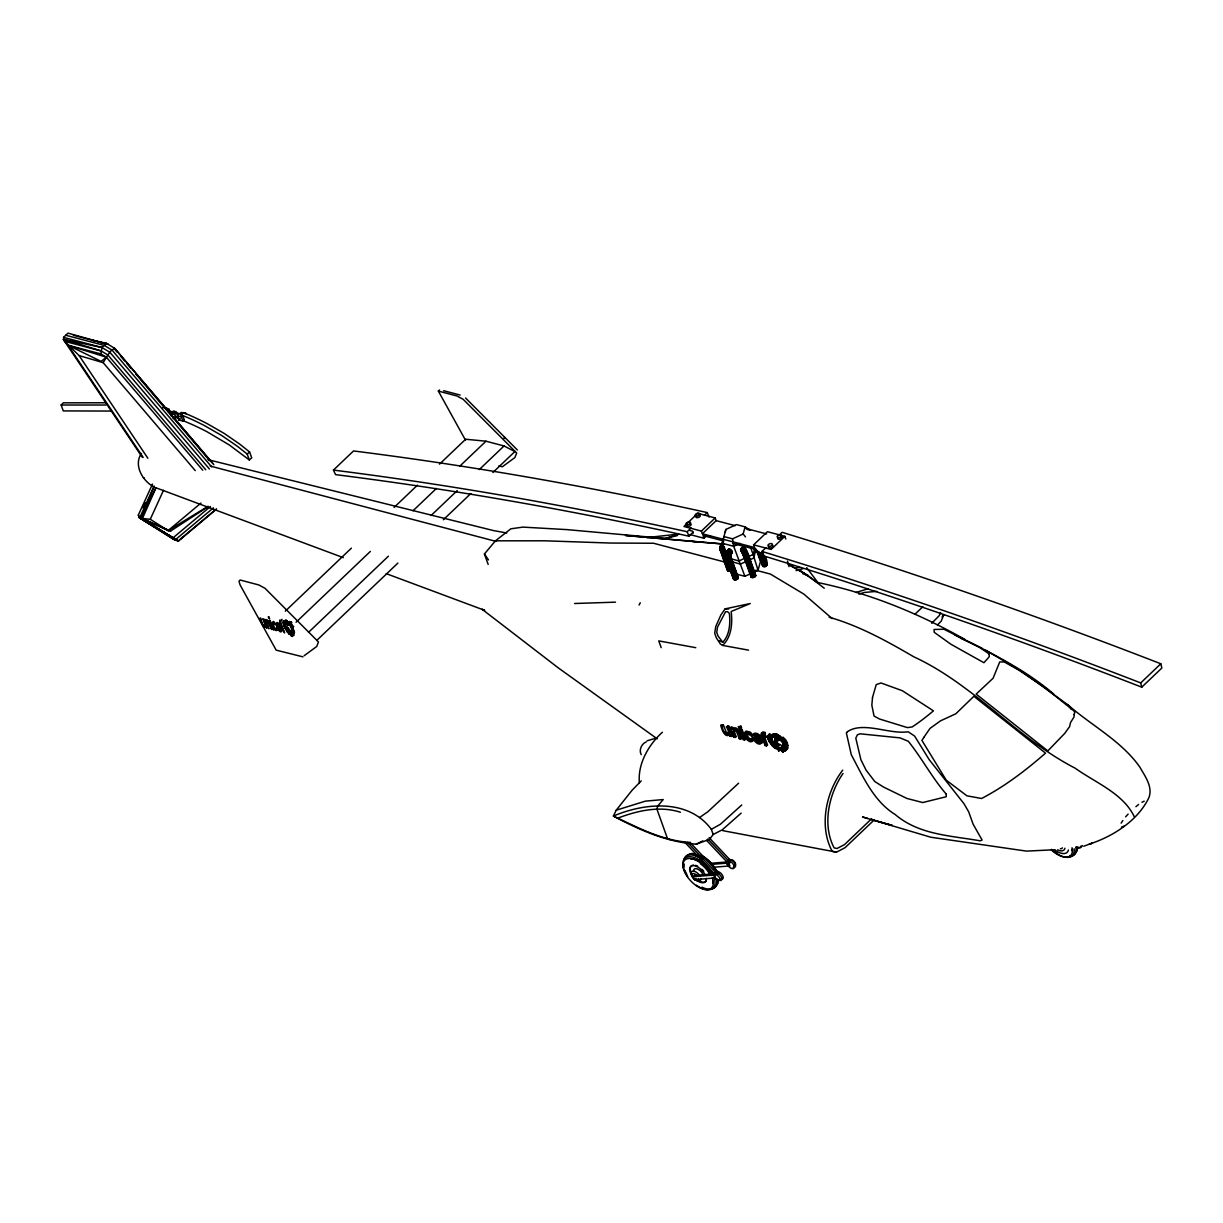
<?xml version="1.0" encoding="UTF-8"?>
<svg xmlns="http://www.w3.org/2000/svg" width="1223" height="1223" viewBox="0 0 1223 1223"><rect width="100%" height="100%" fill="white"/><g stroke="black" fill="none" stroke-linecap="round" stroke-linejoin="round"><path stroke-width="1.5" d="M284.638 621.498L286.121 627.644L290.845 633.315L292.068 632.841L291.961 629.142M292.328 631.955L291.471 627.521M286.885 626.451L286.931 626.604A2.721 1.422 46.4 0 0 287.145 627.093M776.636 740.557L780.289 736.643L781.665 738.035L779.265 739.518L781.665 738.035M777.629 739.609L777.736 739.563A11.16 5.825 46.4 0 1 776.529 739.334L777.094 737.148M753.643 735.176L753.934 733.831A5.075 2.645 46.4 0 1 755.585 733.158L757.297 733.601A4.953 2.584 46.4 0 1 759.758 735.344L762.311 739.655L761.317 740.618L754.774 738.891L755.768 737.928C756.135 739.961 760.4 743.874 761.18 740.511L762.8 741.107C762.862 745.357 756.93 742.361 755.768 740.221M287.497 621.467L288.292 622.538L287.283 621.911M202.773 470.244L106.386 357.238L100.867 353.906L101.968 347.5L106.416 343.266L114.763 348.417L212.649 463.181M147.876 458.273L79.128 355.603L64.605 341.309L63.535 337.38L67.984 333.13L108.067 344.366L100.745 342.685M287.313 621.269L286.564 620.52A5.259 2.752 46.4 0 1 287.313 621.299M761.18 740.511L760.186 741.459C759.407 744.822 755.141 740.909 754.774 738.891M293.275 634.645L294.269 633.697M639.063 605.064L640.271 602.801M730.743 556.587L738.34 577.638C738.493 580.268 731.904 580.879 734.029 577.852M175.241 418.327L175.699 416.217L173.483 413.405L170.823 412.701L173.987 410.928L177.625 413.557M283.369 620.963L283.293 621.957A6.314 3.302 46.4 0 0 283.736 623.424L283.751 623.271A8.209 4.296 46.4 0 0 283.354 620.963M725.163 532.311L725.881 529.437L736.475 524.591L745.097 526.868L750.479 530.308L747.192 529.437M725.881 529.437L722.166 543.257L726.829 556.282M723.053 540.077L722.166 543.257L733.708 546.299L739.991 543.409M723.924 536.561L732.546 538.839L743.141 533.992L745.097 526.868M754.851 548.133L753.108 554.478L758.046 570.3L754.744 571.798M758.046 570.3L760.477 561.449L756.089 549.188L753.658 558.04L740.496 564.063L731.553 561.709M289.668 621.437L288.521 622.813L289.561 623.654M752.176 739.349L752.298 737.79L753.827 738.371L753.506 740.572L751.411 740.848M743.508 555.823L751.075 577.073C752.497 578.647 757.22 576.43 755.187 574.596L746.672 551.39M288.597 625.075L290.065 625.595A5.763 3.012 46.4 0 1 291.12 627.231A4.219 2.201 46.4 0 1 291.487 628.133L291.808 629.31A3.256 1.697 46.4 0 1 291.884 629.723L291.319 630.64M154.236 486.234L141.394 516.886L142.174 519.041L178.451 540.994L215.783 509.701M289.729 623.898C289.285 626.375 289.163 622.003 287.344 623.394M940.64 612.524L939.279 615.597L931.712 623.287M182.9 536.759L178.451 540.994L174.767 540.016L139.269 517.635L138.337 515.066L152.478 484.079M142.923 507.774L145.277 502.622M213.444 507.835L175.592 539.572L139.712 517.849L153.915 486.372M139.269 517.635L178.451 540.994L173.162 538.93L139.269 517.635L142.174 519.041L155.963 487.931M155.688 487.962L141.394 516.886L142.051 518.43L150.261 519.301L163.515 490.255M641.219 780.886L632.153 790.18L616.209 810.207L613.396 816.077C639.247 829.821 666.703 842.219 696.33 844.145L709.615 839.299L713.192 834.483L722.35 829.775L741.138 813.142M732.088 729.504C736.903 725.988 740.267 735.925 740.756 739.074L741.75 738.111C741.841 734.457 736.536 723.588 732.088 729.504L730.269 727.807L731.262 726.859L733.081 728.541M727.777 569.521L727.838 571.126L731.247 570.682M762.372 565.454C768.35 570.652 768.12 558.483 764.146 555.777M195.237 470.595L103.175 362.65C105.453 359.088 111.507 347.301 114.717 349.289L117.194 352.178M1121.124 823.155L1122.821 820.526M776.299 735.696L778.913 737.286L779.907 736.322L778.348 735.206L775.336 738.432A8.118 4.235 46.4 0 1 775.535 739.181M778.348 735.206L776.972 736.582L778.913 737.286M722.594 645.408C731.66 637 732.592 623.073 731.155 611.515L750.265 603.52L725.117 608.871L720.943 614.848L715.745 626.512L714.706 633.254L716.403 637.963L720.378 644.017L722.594 645.408L748.522 650.132M776.605 734.35C780.931 734.213 769.97 738.402 776.208 735.436L775.841 734.427L773.41 736.552A2.507 1.315 46.4 0 0 771.774 736.108A2.247 1.177 46.4 0 0 771.361 737.301A3.99 2.094 46.4 0 0 771.881 738.493L772.065 739.013M942.046 617.019L943.835 614.603L941.251 621.101L937.491 624.999M141.471 453.412C133.2 465.183 142.724 481.22 154.083 487.014M293.719 633.04L293.734 630.304A11.649 6.084 46.4 0 0 293.642 633.132L294.605 632.169M488.176 564.445L484.43 553.973L495.453 540.826L510.832 528.81L522.894 527.113L566.983 529.62L665.083 538.472L677.42 535.552M208.246 506.567L170.96 530.813L168.162 530.583L142.051 518.43L175.592 539.572L173.162 538.93M1125.619 816.811L1128.141 814.105M728.572 549.142L728.052 549.693A7.078 4.602 -75.2 0 0 725.988 558.04L733.739 579.549M729.015 548.882L727.945 550.182A6.253 4.066 -75.2 0 0 725.942 556.052M729.672 548.928L729.107 549.524A7.827 5.091 -75.2 0 0 726.829 558.743L727.058 559.523M730.437 549.265L729.902 549.846A7.644 4.968 -75.2 0 0 727.67 558.835L735.176 579.931M731.216 549.846L730.697 550.396A7.078 4.602 -75.2 0 0 728.648 558.743L736.124 579.763M731.874 550.595L731.415 551.084A6.253 4.066 -75.2 0 0 729.596 558.452L737.041 579.381M732.47 552.077L732.103 552.46A4.296 2.798 -75.2 0 0 730.865 557.52L738.249 578.234M732.302 552.613L731.599 553.163A2.905 1.896 -75.2 0 0 730.712 555.166M111.492 411.066L63.26 410.913L61.15 405.012L63.29 402.826L106.386 402.78M64.605 341.309L65.797 340.086L64.605 341.309L101.173 350.94L107.869 354.991L205.754 469.77M842.723 770.138C825.999 791.877 818.707 826.213 832.206 851.33L836.501 852.141L845.078 847.677L873.788 820.312M843.014 773.502C828.812 794.048 821.978 824.837 834.147 847.906L837.067 848.472L844.512 844.604L871.709 818.661M288.918 630.441L287.94 630.12A1.697 0.887 46.4 0 0 288.139 630.839L288.154 630.885M662.407 732.241C648.557 744.776 637.55 763.84 639.384 782.949M170.028 411.968L169.049 409.262L167.673 410.592L179.72 413.771L181.096 412.441L185.132 413.512M172.779 413.053L173.697 412.182M170.96 415.805L175.974 411.448M173.177 418.618L175.699 416.217M183.312 417.043L184.276 419.749L182.9 421.064L178.864 420.009L177.411 415.958L178.803 414.643L174.278 413.45M181.937 414.352L181.019 415.224L182.839 415.698L181.447 417.028L177.411 415.958M178.864 420.009L180.255 418.679M692.967 532.387L688.946 536.209A5530.712 2889.888 46.4 0 0 335.545 474.631L333.436 470.091L353.523 450.951A5536.108 2892.701 46.4 0 1 707.246 512.575L709.034 517.069M465.566 440.28L438.354 391.085L439.531 389.969M285.341 611.118L351.398 548.133M394.066 507.453L417.471 485.149M439.5 464.159L465.642 439.225L485.974 441.213L504.029 445.967L514.898 451.547L492.869 472.537M281.091 620.244L279.715 620.092L279.822 623.195L284.577 632.948L280.694 622.003L282.085 619.297M290.034 622.721L290.921 623.959A6.314 3.302 46.4 0 1 291.548 625.488L291.41 625.289A8.209 4.296 46.4 0 1 290.065 622.721L291.028 621.773M285.647 628.637A14.829 7.751 46.4 0 0 283.751 624.984A8.53 4.464 46.4 0 0 284.531 626.971L285.662 628.637L286.671 627.689M292.985 625.947L291.976 626.895A10.64 5.549 46.4 0 1 290.279 624.066L291.257 623.103M291.303 626.222L292.297 627.72A6.298 3.287 46.4 0 1 292.817 629.172L292.878 629.432A14.905 7.797 46.4 0 1 291.319 626.222L292.312 625.259M296.027 622.278L370.355 551.42M413.022 510.755L436.428 488.436M459.817 466.131L485.974 441.213M292.786 627.368A8.53 4.464 46.4 0 1 293.382 629.295L293.337 630.671A14.829 7.751 46.4 0 1 292.771 627.353L293.78 626.421M289.652 630.533L288.643 631.496A2.446 1.284 46.4 0 0 289.087 631.603M292.74 632.184L292.419 634.263A9.876 5.167 46.4 0 1 292.71 632.169L293.749 631.236M504.014 438.614L505.023 437.666L504.273 437.467M308.578 632.291L388.41 556.19M431.077 515.51L457.234 490.576M479.263 469.586L504.029 445.967M316.681 640.485L397.903 563.069M443.322 519.775L470.855 493.526M333.436 470.091A5536.108 2892.701 46.4 0 1 687.173 531.73L691.178 527.893M704.57 515.128L707.246 512.575M715.195 517.956L697.721 513.339L683.947 526.486L701.406 531.088L715.195 517.956L716.158 520.646L735.298 525.691M701.406 531.088L702.369 533.778L716.158 520.646M690.001 534.573L703.974 538.258L706.726 535.628M702.369 533.778L754.576 547.552L753.613 544.846L767.402 531.715L784.86 536.316L785.823 539.007M779.403 534.864L782.078 532.311A5536.108 2892.701 46.4 0 1 1160.81 663.768L1161.85 668.033L1141.762 687.173A5530.712 2889.888 46.4 0 0 763.381 555.838L761.99 551.451L766.011 547.629M784.86 536.316L771.086 549.463L753.613 544.846M722.778 642.274C729.81 634.722 730.421 623.195 729.367 613.426L727.716 611.76L725.575 611.683L717.534 627.109L716.724 632.352L718.054 636.052L722.778 642.274L719.307 640.76M720.821 725.331L722.319 725.713C721.998 734.35 733.28 738.921 726.447 726.814L728.939 726.248L732.302 735.619L729.963 736.231L729.474 734.84C724.704 738.463 721.295 728.404 720.821 725.331L723.313 724.765L726.279 732.287L729.535 733.127M722.319 725.713L723.313 724.765M728.939 726.248L726.447 726.814M731.614 728.174L732.608 727.211M738.417 726.737L740.893 726.172L741.551 728.006L740.557 728.954L739.074 728.556L738.417 726.737L739.9 727.119L740.557 728.954M729.963 736.231L732.302 735.619M739.9 727.119L740.893 726.172M739.686 730.299L742.178 729.734L745.526 739.12L744.532 740.068L743.049 739.67L739.686 730.299L741.184 730.697L744.532 740.068M733.632 737.194L736.108 736.628L733.632 737.194L730.269 727.807M741.184 730.697L742.178 729.734M735.115 737.576L733.02 731.644L733.678 729.917L736.536 731.476L739.273 738.677L741.75 738.111M752.298 737.79L751.396 739.701C748.889 742.285 745.571 736.735 745.785 734.121A3.134 1.636 46.4 0 1 746.489 733.28L751.472 735.894L752.481 734.947L751.61 733.571A4.097 2.14 46.4 0 0 749.913 731.981L746.015 731.079L745.281 733.54M754.377 737.607L754.453 735.849A3.21 1.682 46.4 0 1 755.921 735.573L759.284 738.891L754.377 737.607L756.028 734.549M751.472 735.894L750.601 734.534A4.097 2.14 46.4 0 0 748.919 732.929L745.877 731.858L744.44 732.516C741.994 736.781 752.176 746.275 752.833 739.319L753.827 738.371M760.354 735.742L762.663 735.145L760.798 736.98L761.363 732.929L764.192 733.464L764.467 734.794L762.648 734.916L765.308 738.172L765.858 735.986L763.84 734.671M764.192 733.464L765.185 732.516L762.907 731.858L762.051 733.326M764.467 734.794L765.185 732.516M763.152 736.475L764.146 735.527M764.589 736.766L767.509 744.899L766.5 745.862L763.595 737.714L766.301 737.224M764.864 736.934L765.858 735.986M768.717 734.778L769.71 733.831A3.317 1.727 46.4 0 0 769.481 736.139L768.487 737.087A3.317 1.727 46.4 0 1 768.717 734.778A5.106 2.66 46.4 0 1 768.487 737.087M767.616 736.032L768.625 735.069A6.803 3.547 46.4 0 1 770.154 738.692L769.145 739.64A6.803 3.547 46.4 0 0 767.616 736.032A4.173 2.186 46.4 0 0 769.145 739.64M761.317 740.618L758.764 736.292A4.953 2.584 46.4 0 0 756.303 734.549L754.591 734.106A5.075 2.645 46.4 0 0 752.94 734.778C750.647 739.089 760.079 748.201 761.791 742.071L762.8 741.107M771.499 741.367L770.49 742.315A4.418 2.308 46.4 0 1 767.876 738.478L768.87 737.53A9.02 4.709 46.4 0 1 770.368 739.411M769.802 736.353L770.811 735.39A7.735 4.036 46.4 0 1 770.169 737.607L769.175 738.554A7.735 4.036 46.4 0 0 769.802 736.353A3.562 1.865 46.4 0 0 769.175 738.554M771.774 736.108L775.183 733.983L774.19 734.931A9.677 5.06 46.4 0 0 773.41 735.283L774.19 734.931M771.117 740.16L770.123 741.123A8.408 4.403 46.4 0 0 769.924 738.264L770.918 737.301A8.408 4.403 46.4 0 1 771.117 738.096M771.361 737.301L772.37 736.338A2.247 1.177 46.4 0 1 772.768 735.161A2.507 1.315 46.4 0 1 773.517 735.176M774.083 736.735A19.522 10.197 46.4 0 1 774.205 736.124L773.563 735.665A10.732 5.611 46.4 0 0 773.058 736.063L773.731 734.947M774.48 735.237L775.474 734.274A10.824 5.656 46.4 0 0 775.076 734.427M774.205 736.124L775.214 735.176M760.798 736.98L762.112 737.331L765.032 745.464L767.509 744.899M769.16 741.49A10.288 5.381 46.4 0 1 772.814 745.311A4.999 2.614 46.4 0 1 769.16 741.49L770.154 740.542M772.646 742.621L771.652 743.569A8.775 4.586 46.4 0 0 770.673 740.19L772.156 738.768A2.798 1.452 46.4 0 1 772.325 738.509M774.358 736.995A16.098 8.408 46.4 0 1 774.511 736.307C779.968 733.051 772.095 740.955 777.797 739.135M775.596 736.735C780.977 735.91 773.425 737.79 777.171 737.943M775.199 737.836L778.042 735.023M773.41 736.552A4.693 2.461 46.4 0 1 775.153 738.096L776.146 737.148M775.994 737.836L777.14 736.919M775.046 745.159L774.037 746.106A3.256 1.697 46.4 0 1 771.866 742.437L772.86 741.49M775.535 739.273L776.544 738.233M775.413 739.594L776.422 738.631M776.101 738.111L777.385 738.264L778.302 736.812A12.123 6.329 46.4 0 0 776.467 734.549L777.415 735.527M774.404 741.673L779.907 736.322M776.376 746.657L775.382 747.605A9.096 4.754 46.4 0 0 771.392 744.792L772.386 743.844M776.498 740.007L777.507 739.059M777.385 738.264L777.476 738.402A11.404 5.962 46.4 0 1 778.103 739.426L778.363 739.441A12.123 6.329 46.4 0 0 777.752 738.432L780.289 736.643M778.852 738.616L776.743 740.465A3.149 1.651 46.4 0 0 777.553 740.542L776.605 741.673M776.712 741.153L778.791 739.319M777.614 742.911L776.391 743.89A3.134 1.636 46.4 0 0 775.703 743.645L775.214 739.701M776.957 746.58A2.813 1.468 46.4 0 0 777.904 746.901L776.911 747.849A10.426 5.442 46.4 0 0 773.685 744.853L774.694 743.89A2.813 1.468 46.4 0 0 774.954 744.562A7.674 4.005 46.4 0 0 773.976 743.003M776.651 741.964L777.706 740.893M775.29 743.446L776.712 742.682A3.134 1.636 46.4 0 1 777.216 742.85M778.195 744.012L776.636 742.315L777.629 741.352M775.642 743.615L776.712 742.682M779.877 739.716L782.216 738.646M778.547 744.196L776.529 745.969A9.753 5.091 46.4 0 1 775.657 745.74L774.832 745.052L775.795 744.058L776.651 744.792A9.753 5.091 46.4 0 0 777.522 745.021L777.538 745.143A1.789 0.933 46.4 0 0 777.721 744.18L777.339 744.012M781.1 738.707L780.412 740.129L783.041 737.331A3.317 1.727 46.4 0 1 785.135 740.267A5.106 2.66 46.4 0 1 783.041 737.331M777.782 740.267A4.984 2.614 46.4 0 1 778.073 739.976A2.966 1.544 46.4 0 1 780.35 740.389L781.344 739.441A4.617 2.415 46.4 0 1 782.17 740.098M775.657 745.74L777.752 743.905M785.472 741.642L784.478 742.59A3.562 1.865 46.4 0 0 781.971 739.548L782.965 738.6A3.562 1.865 46.4 0 1 784.906 740.511M777.966 743.951L777.492 745.143M774.541 747.895L775.535 746.947A12.78 6.681 46.4 0 1 779.464 747.681L778.47 748.629A12.78 6.681 46.4 0 0 774.541 747.895A5.396 2.813 46.4 0 0 778.592 748.965A7.063 3.7 46.4 0 1 779.678 749.516L781.329 748.415A7.751 4.051 46.4 0 1 782.307 748.43A12.78 6.681 46.4 0 1 786.465 749.821L785.472 750.769A5.396 2.813 46.4 0 1 781.421 749.714A7.063 3.7 46.4 0 0 780.549 749.745L781.543 748.797M778.638 744.165L776.804 745.954A7.598 3.975 46.4 0 1 778.806 745.816L779.953 744.669M779.754 744.165L778.791 745.189A2.92 1.529 46.4 0 1 778.959 745.633L778.959 745.663M785.854 746.366A9.02 4.709 46.4 0 1 785.976 743.248A4.418 2.308 46.4 0 1 785.854 746.366L786.848 745.419A4.418 2.308 46.4 0 0 786.985 742.3L785.365 743.92A6.803 3.547 46.4 0 1 784.356 740.435L785.349 739.487A4.173 2.186 46.4 0 1 786.358 742.957A6.803 3.547 46.4 0 1 785.762 741.719M781.39 745.694A3.18 1.666 46.4 0 0 783.148 745.113A1.957 1.024 46.4 0 0 783.179 744.715A15.914 8.316 46.4 0 0 782.965 743.569A2.186 1.147 46.4 0 0 782.552 742.651L784.325 740.848A8.408 4.403 46.4 0 0 784.57 741.398M782.965 743.569L783.958 742.606M778.592 748.965L779.586 748.017A7.063 3.7 46.4 0 1 780.671 748.568M783.179 744.715L784.967 742.743M783.148 745.113L784.157 744.15A1.957 1.024 46.4 0 0 784.172 743.767A15.914 8.316 46.4 0 0 784.05 743.003M780.809 749.057A7.063 3.7 46.4 0 0 779.892 750.173L778.409 750.723L779.418 749.775A7.751 4.051 46.4 0 1 779.861 749.103M778.898 751.121A7.063 3.7 46.4 0 1 780.045 749.898L781.191 748.889M781.298 745.862A2.66 1.391 46.4 0 0 782.598 747.406L784.035 746.122M785.349 745.143A8.408 4.403 46.4 0 1 783.332 741.795A3.226 1.682 46.4 0 1 785.349 745.143L786.358 744.18M778.47 748.629A7.751 4.051 46.4 0 1 780.045 749.424L780.335 749.378A7.751 4.051 46.4 0 1 781.298 749.378L782.307 748.43M781.421 749.714L782.414 748.751A5.396 2.813 46.4 0 0 786.465 749.821M784.493 746.917A10.426 5.442 46.4 0 0 783.484 748.369L782.491 749.332A2.813 1.468 46.4 0 0 783.989 747.559L784.983 746.611M785.456 747.207A3.363 1.758 46.4 0 0 783.958 743.706A8.775 4.586 46.4 0 0 785.456 747.207L786.45 746.259A3.363 1.758 46.4 0 0 786.144 744.287M786.817 746.152L787.826 745.204A10.288 5.381 46.4 0 0 786.42 747.681L785.426 748.644A4.999 2.614 46.4 0 0 786.817 746.152A10.288 5.381 46.4 0 0 785.426 748.644M784.57 748.889A3.256 1.697 46.4 0 0 784.295 745.709A7.674 4.005 46.4 0 0 784.57 748.889L785.563 747.941A3.256 1.697 46.4 0 0 785.732 745.434M784.126 749.913L785.135 748.965A9.096 4.754 46.4 0 1 787.719 747.88L786.725 748.828A3.898 2.033 46.4 0 1 784.126 749.913A9.096 4.754 46.4 0 1 786.725 748.828M780.182 749.852L780.412 749.989A7.063 3.7 46.4 0 1 782.766 752.145L784.019 750.983A7.751 4.051 46.4 0 0 781.818 748.996M782.766 752.145L784.019 750.983M715.791 877.9L694.664 879.643L692.921 876.738L694.236 875.485L715.348 873.757M694.664 879.643L695.979 878.374M1141.762 687.173L1140.723 682.923L1160.81 663.768M915.018 614.129L922.876 606.73M285.005 620.795L285.861 620.336A5.58 2.92 46.4 0 0 285.571 620.81A8.102 4.235 46.4 0 0 285.402 621.559L285.586 621.681A8.439 4.403 46.4 0 1 285.723 621.192L286.702 621.972M741.75 804.979L720.378 824.287L711.343 829.316C688.442 798.512 644.75 802.747 613.396 816.077C637.963 827.574 662.683 840.996 690.414 842.387M247.199 454.069L249.584 451.944L239.815 444.178L224.176 433.416L207.329 423.739A466.682 257.579 -19.7 0 0 183.068 412.503L180.729 414.673A466.238 257.334 -19.7 0 1 204.99 425.894L221.806 435.571L237.43 446.303L247.199 454.069L249.309 459.955L251.709 457.83L249.584 451.944M738.616 783.194L707.903 811.705L699.602 817.484M200.985 503.066L168.162 530.583L150.261 519.301M173.253 537.661L210.417 506.49M180.683 538.869L216.578 508.783M1135.922 806.691L1138.598 804.444M777.553 735.818L778.898 736.888M1083.716 846.209L1092.292 843.151L1089.189 844.206C1113.006 836.394 1137.879 820.755 1148.978 797.488C1152.968 786.588 1144.881 776.131 1139.836 767.096C1121.399 740.848 1091.772 725.789 1068.092 704.968L1021.771 671.427L985.753 650.239M304.13 655.727L316.711 646.493L318.454 641.937L265.009 588.309L258.894 584.976L240.151 580.023L238.989 581.154L240.029 584.793L276.169 650.147L302.952 656.843M730.162 734.442L728.251 734.748M1123.876 826.136L1121.399 827.207M208.002 506.322L168.162 530.583L170.96 530.813M696.33 844.145L702.797 840.889M1141.946 802.273L1144.178 801.172M734.671 728.969L734.029 730.697L736.108 736.628M745.25 558.07L738.952 560.944L730.712 558.773M748.384 556.633L753.108 554.478L750.784 547.965M737.729 574.443L744.883 576.323L749.821 574.061M803.114 568.649L796.051 570.591M763.702 733.586L765.46 733.846M647.089 740.817L656.032 738.096M646.218 741.902C641.525 743.676 638.666 750.188 641.249 754.667M779.693 749.531L779.51 749.607A7.751 4.051 46.4 0 0 778.409 750.723M778.18 737.744L777.293 737.759A12.123 6.329 46.4 0 0 775.474 735.512L776.299 736.445M291.747 634.508L290.478 634.125A3.47 1.819 46.4 0 0 288.582 633.927C291.319 633.896 290.921 637.611 291.487 635.15C294.942 638.788 289.652 633.835 294.04 635.364A3.47 1.819 46.4 0 0 291.884 634.462L291.9 634.492M856.039 592.482L868.04 588.752M858.898 594.133L864.264 592.467L876.769 591.366M616.209 810.207L645.362 801.141L663.218 799.567L657.684 806.064L656.965 809.229L667.422 838.443L669.669 839.574M618.272 817.958C637.886 810.559 659.885 805.59 680.431 812.255M678.673 534.313L665.083 538.472L654.198 538.227M780.519 738.524L780.671 738.478A8.408 4.388 46.4 0 0 779.663 737.24L779.525 737.102M287.436 621.666L287.527 621.773A7.476 3.898 46.4 0 1 288.215 622.69L287.802 622.843A18.62 9.723 46.4 0 0 287.283 621.926L286.855 622.018M286.885 621.773L286.962 621.636A14.202 7.43 46.4 0 0 286.396 620.764M773.196 734.136L774.22 734.427A9.677 5.06 46.4 0 1 775.183 733.983M772.202 735.099L773.226 735.375A9.432 4.923 46.4 0 0 772.737 735.894M709.737 536.515L710.639 536.347M647.013 537.57L678.689 534.084M799.597 567.533L794.996 567.946L788.927 564.231M710.181 863.346L727.792 861.909M710.624 864.462L728.235 863.01L729.978 865.915L714.14 867.214M692.921 876.738L714.033 875.011M1054.883 849.725L1026.494 851.116L930.825 837.235L862.536 816.979L867.78 818.462M574.565 603.505L615.505 602.159M61.15 405.012L105.942 405.027M777.767 739.518L777.736 739.502A3.149 1.651 46.4 0 0 778.424 739.594M495.453 540.826L544.617 540.795L610.262 543.043L653.556 543.257L726.569 562.519M725.117 608.871L728.648 609.008M702.919 542.309L625.457 535.475L723.726 544.021M692.05 541.468L723.97 544.067M736.643 576.767L738.34 577.638M751.671 739.609L748.384 737.652L746.779 733.173M752.481 734.947L749.164 732.684M506.781 532.983L493.664 530.614L208.078 459.68M287.237 623.119L287.313 623.134A2.125 1.116 46.4 0 0 287.787 623.073L287.68 622.859A16.419 8.576 46.4 0 0 287.176 621.987M695.78 647.686L658.754 640.883L661.184 647.655M722.839 830.662L836.501 852.141M778.47 738.83L774.419 741.688L775.03 743.141M91.694 340.162L106.416 343.266M142.204 457.188L63.321 339.367L101.968 347.5L109.871 352.27L209.393 468.975M287.879 624.892L288.414 624.678A2.874 1.498 46.4 0 1 287.772 624.617M443.643 390.703L460.154 395.044M438.354 391.085L457.096 396.023L463.211 399.355L516.672 452.984L514.914 457.54L502.332 466.789L498.877 465.871M73.334 335.209L108.067 344.366M65.767 335.255L104.2 345.39L112.088 350.145L211.625 466.85M63.535 337.38L101.968 347.5M100.867 353.906L68.06 345.253L143.183 457.448M745.74 528.443L766.622 533.947M79.128 355.603L103.175 362.65M689.619 530.415L692.753 531.256L693.38 533.014M723.894 541.055L703.011 535.552L703.974 538.258M732.592 543.348L755.218 549.31L756.181 552.016L763.167 553.851M165.029 408.207L169.049 409.262M817.193 582.423C869.308 593.063 918.565 613.304 964.764 639.369M168.254 411.861L171.266 412.655M755.783 570.208L770.383 574.061L803.847 594.088L832.16 618.593M175.73 417.486L178.741 418.281M210.218 466.055L496.095 541.422M740.068 727.609L741.551 728.006M763.595 737.714L765.308 738.172M755.386 736.643L758.642 737.515M744.043 738.723L745.526 739.12M739.273 738.677L740.756 739.074M765.032 745.464L766.5 745.862M287.894 625.335L286.243 620.703A20.439 10.686 46.4 0 0 286.258 621.513L286.595 621.712M873.176 820.067L892.301 825.418L871.28 819.456M829.148 617.202C859.219 625.809 886.874 641.097 913.749 656.782C973.875 684.544 1016.68 738.05 1075.093 768.151C1095.395 782.674 1123.234 793.391 1134.302 816.735M63.321 339.367L101.173 350.94M776.208 735.436L775.611 735.176A15.899 8.301 46.4 0 1 775.841 734.427M766.102 563.589L767.188 564.246M802.777 573.709L807.868 575.483L824.241 588.217M774.923 737.515L775.703 737.775L775.306 736.659M155.367 487.564L343.281 557.642M386.239 573.648L484.675 610.353L482.076 609.237L558.299 667.896L657.179 738.814M735.497 729.03L737.53 730.528M760.186 741.459L761.791 742.071M751.289 738.738L752.833 739.319M776.055 735.619L777.048 735.971L775.504 735.359A16.098 8.408 46.4 0 0 775.367 736.047L775.092 735.787M143.397 477.704L144.299 478.086M774.22 740.649L774.327 741.52M142.051 518.43L168.529 530.171M954.827 634.966L972.224 643.711M960.514 638.146L968.295 641.693M969.931 642.32C999.267 657.148 1028.849 672.619 1053.844 694.16M973.539 644.368L982.023 648.282M750.525 740.542L748.063 738.83M727.471 734.473L724.52 731.69M757.48 734.809L759.728 736.858M788.239 564.522L807.868 575.483L799.552 570.285L818.539 583.386L806.691 567.686M139.712 517.849L172.061 537.356M780.534 749.745L780.824 749.959A7.751 4.051 46.4 0 1 783.026 751.946M777.966 735.635L779.219 736.781M249.309 459.955L229.251 444.927L207.1 431.795A466.238 257.334 -19.7 0 0 182.854 420.574M779.296 737.591L780.671 738.982L779.036 738.31M777.14 736.46L778.409 737.637M290.248 624.066L291.364 625.519A6.635 3.47 46.4 0 1 291.976 626.895M465.55 397.995L517.405 450.003M778.531 738.05L778.654 738.188A8.408 4.388 46.4 0 1 779.663 739.426M288.888 628.515L288.781 628.393A2.064 1.085 46.4 0 1 288.414 627.735L288.353 627.567M709.157 837.694L730.1 859.937M707.842 838.947L730.1 862.582L728.709 863.851L706.466 840.216M690.185 842.601L718.971 873.191M687.555 842.464L717.656 874.445M684.865 842.326L714.966 874.307M779.724 737.01L780.87 738.417M114.32 348.035L213.842 464.725M120.894 356.535L124.608 360.877M127.07 363.781L130.785 368.123M135.722 373.917L209.867 460.857M743.141 533.992L745.495 536.897M1068.092 704.968L1071.44 709.416M746.687 737.087L747.329 738.004M484.43 553.973L488.481 559.92M744.792 547.491L745.067 547.889A6.253 0.795 65.4 0 1 748.323 554.569M745.235 548.164L748.568 555.211M744.073 547.078L744.364 547.522A7.078 0.902 65.4 0 1 748.063 555.089L755.6 576.109M745.311 548.989L746.427 550.9M743.171 546.987L743.492 547.461A7.644 0.978 65.4 0 1 747.482 555.624L755.034 576.706M742.239 547.247L742.56 547.721A7.827 0.994 65.4 0 1 746.657 556.098L754.224 577.195M741.413 547.797L741.719 548.271A7.644 0.978 65.4 0 1 745.709 556.434L753.276 577.501M740.817 548.561L741.107 549.005A7.078 0.902 65.4 0 1 744.807 556.572L752.344 577.592M740.542 549.433L740.802 549.83A6.253 0.795 65.4 0 1 744.073 556.511L751.579 577.439M741.78 551.344L742.896 553.285M740.618 550.258L741.704 551.955M741.062 550.931L741.933 552.383M291.64 622.538L291.181 621.941A8.209 4.296 46.4 0 0 291.716 623.241M777.675 739.716L776.804 740.083M287.909 628.958L287.298 627.414M774.832 745.052L774.709 744.318A3.256 1.697 46.4 0 0 776.758 744.853M741.688 552.032L742.422 553.331M289.973 624.143L291.563 627.537M290.784 625.84L286.121 620.137L284.898 620.611L284.99 624.311M166.267 409.139L165.564 409.109M138.337 515.066L139.636 517.635M741.979 552.582L743.125 555.043M746.703 553.025L747.177 554.233M743.446 554.523L743.92 555.716M743.11 554.845L743.385 555.655M687.173 531.73L688.946 536.209M743.324 555.349L743.829 556.817M762.953 552.949L767.203 564.812M762.005 551.879L766.852 565.423M761.348 552.46L766.194 566.004M760.477 552.918L765.323 566.448M758.917 551.497L764.36 566.677M758.046 551.512L763.473 566.692M757.908 551.39L762.724 564.843M756.961 550.319L762.785 566.463M748.43 554.707L755.829 575.498M747.788 555.915L754.423 574.428M745.097 556.817L746.901 561.861M749.913 570.285L751.732 575.33L751.075 577.073M744.883 576.323L733.708 546.299L732.546 538.839M730.865 558.345L737.484 576.843M737.79 578.846L730.528 558.59A5.274 3.424 -75.2 0 1 732.317 551.374M725.025 549.295L726.844 554.355M724.689 549.907L727.089 556.648M727.991 560.975L733.433 576.171M734.335 579.855L723.909 550.075A3.47 2.691 15.4 0 1 724.52 548.118M732.959 576.782L726.126 557.535A6.253 4.066 -75.2 0 1 726.003 556.817M733.464 579.06L723.007 550.426A4.296 3.333 15.4 0 1 724.536 547.43M729.412 571.355L722.166 551.099A5.274 4.097 15.4 0 1 724.444 546.635M728.526 571.37L720.301 548.454A7.644 5.932 15.4 0 1 723.007 543.15M720.148 549.8L727.838 571.126M727.456 570.698L719.95 549.051A7.827 6.084 15.4 0 1 723.557 543.226M776.498 735.512L776.146 734.519A11.404 5.962 46.4 0 1 776.987 735.466M776.605 735.787L777.002 736.888M762.311 734.136L762.663 735.145M730.467 733.892L730.957 735.268M727.456 725.851L731.293 736.582M711.343 829.316L713.192 834.483M181.447 417.028L182.9 421.064M287.069 623.837L287.298 624.601M731.109 557.428L730.987 557.015A3.47 2.247 -75.2 0 1 731.996 552.934M787.444 561.082L788.988 566.601M721.264 551.084L721.096 550.457A6.253 4.861 15.4 0 1 723.313 546.115M720.561 550.824L720.378 550.136A7.078 5.504 15.4 0 1 723.634 544.862M771.805 737.301L772.156 738.768M770.796 738.249L771.163 739.732A2.798 1.452 46.4 0 1 771.896 739.212M776.406 738.845L774.541 740.817A1.62 0.841 46.4 0 0 775.137 741.016M775.413 739.793L775.443 739.915A1.62 0.841 46.4 0 0 776.146 740.053M286.106 621.681L286.35 622.476A23.543 12.306 46.4 0 1 286.274 621.727M780.35 740.389A4.617 2.415 46.4 0 1 782.552 742.651M771.866 742.437A7.674 4.005 46.4 0 1 774.037 746.106M775.382 747.605A3.898 2.033 46.4 0 1 771.392 744.792M784.356 740.435A4.173 2.186 46.4 0 1 785.365 743.92M776.911 747.849A2.813 1.468 46.4 0 1 773.685 744.853M784.478 742.59A7.735 4.036 46.4 0 1 781.971 739.548M781.298 749.378A12.78 6.681 46.4 0 1 785.472 750.769M770.123 741.123A3.226 1.682 46.4 0 1 769.924 738.264M767.876 738.478A9.02 4.709 46.4 0 1 770.49 742.315M771.652 743.569A3.363 1.758 46.4 0 1 770.673 740.19M782.491 749.332A10.426 5.442 46.4 0 1 783.989 747.559M772.019 738.845A8.393 4.388 46.4 0 1 775.29 733.769A8.393 4.388 46.4 0 1 783.851 740.939A8.393 4.388 46.4 0 1 782.063 747.253M777.14 745.373A8.393 4.388 46.4 0 1 775.489 743.981M783.607 746.458A2.66 1.391 46.4 0 1 782.292 744.899M778.348 738.554A11.16 5.825 46.4 0 1 777.538 738.386M774.404 735.589A4.693 2.461 46.4 0 1 776.024 736.995M777.797 745.006A7.598 3.975 46.4 0 1 779.617 744.838M779.189 738.937A2.966 1.544 46.4 0 1 779.663 738.83M780.901 739.166A2.966 1.544 46.4 0 1 781.344 739.441M782.552 740.465A4.617 2.415 46.4 0 1 783.408 741.474M784.157 744.15A3.18 1.666 46.4 0 1 782.384 744.746M782.109 748.751A7.063 3.7 46.4 0 1 782.414 748.751M781.405 749.042A7.063 3.7 46.4 0 1 783.76 751.197M779.586 748.017A5.396 2.813 46.4 0 1 777.048 747.819M775.917 747.207A5.396 2.813 46.4 0 1 775.535 746.947M779.861 747.849A7.751 4.051 46.4 0 1 781.038 748.476M775.092 745.526A9.096 4.754 46.4 0 1 776.07 746.351M776.055 746.626A3.898 2.033 46.4 0 1 775.718 746.534M774.969 744.104A10.426 5.442 46.4 0 1 777.155 746.076M773.104 741.78A7.674 4.005 46.4 0 1 773.563 742.376M772.37 743.37A4.999 2.614 46.4 0 1 772.019 743.049M771.086 742.025A4.999 2.614 46.4 0 1 770.826 741.658M771.484 741.704A10.288 5.381 46.4 0 1 772.416 742.651M772.386 742.315A3.363 1.758 46.4 0 1 771.958 741.673M771.484 739.64A3.363 1.758 46.4 0 1 771.667 739.242A8.775 4.586 46.4 0 1 772.279 740.725M769.787 739.533A4.418 2.308 46.4 0 1 768.87 737.53M770.628 739.258A3.226 1.682 46.4 0 1 770.918 737.301M770.154 738.692A4.173 2.186 46.4 0 1 768.625 735.069M770.169 737.607A3.562 1.865 46.4 0 1 770.811 735.39M769.71 733.831A5.106 2.66 46.4 0 1 769.481 736.139M783.5 739.411A7.735 4.036 46.4 0 1 782.965 738.6M785.426 740.542A6.803 3.547 46.4 0 1 785.349 739.487M785.197 747.834A2.813 1.468 46.4 0 1 783.484 748.369M787.719 747.88A3.898 2.033 46.4 0 1 785.135 748.965M787.826 745.204A4.999 2.614 46.4 0 1 786.42 747.681M785.395 741.872A3.226 1.682 46.4 0 1 785.808 742.468M785.242 743.034A3.363 1.758 46.4 0 1 785.747 743.645M786.45 746.259A8.775 4.586 46.4 0 1 785.778 745.067M786.848 745.419A9.02 4.709 46.4 0 1 786.664 744.241M786.679 743.446A9.02 4.709 46.4 0 1 786.985 742.3M292.083 632.245A3.562 1.865 46.4 0 1 291.227 630.793M289.606 629.677A2.14 1.116 46.4 0 0 289.912 630.38A5.84 3.058 46.4 0 1 290.111 630.885L290.126 630.946A2.798 1.468 46.4 0 0 289.24 631.572M286.901 623.516A4.097 2.14 46.4 0 0 285.83 622.125L284.898 622.324A3.73 1.942 46.4 0 0 285.066 623.226A7.827 4.097 46.4 0 0 285.525 624.403A2.201 1.147 46.4 0 1 285.708 624.892L285.723 624.999A2.094 1.085 46.4 0 0 285.479 625.824M289.255 629.539A2.798 1.468 46.4 0 1 289.438 630.564M1068.428 849.954A14.63 7.644 46.4 0 1 1055.25 850.291M1064.943 848.227A10.747 5.611 46.4 0 1 1057.467 849.817M1062.451 847.845A8.148 4.25 46.4 0 1 1060.356 848.793M1076.928 846.958A21.25 11.099 46.4 0 1 1070.125 855.84M1077.478 848.976A20.516 10.717 46.4 0 1 1076.286 851.682M1075.95 847.891A21.25 11.099 46.4 0 1 1069.131 856.773M1057.513 853.532A17.841 9.325 46.4 0 1 1055.067 851.957M1072.051 847.753A17.841 9.325 46.4 0 1 1071.944 850.78M1072.372 849.083A19.293 10.074 46.4 0 1 1051.092 849.618M1074.146 848.793A20.516 10.717 46.4 0 1 1051.505 849.358M1081.025 846.01A4.861 2.538 46.4 0 1 1076.622 846.943M1078.976 847.004A3.516 1.835 46.4 0 1 1075.812 847.08M1082.309 845.567A4.861 2.538 46.4 0 1 1080.78 846.775M714.003 877.258A20.516 10.717 46.4 0 1 696.391 885.238M687.708 876.494A20.516 10.717 46.4 0 1 688.366 856.803A20.516 10.717 46.4 0 1 712 872.962M706.145 881.034A10.61 5.549 46.4 0 1 697.202 879.872M690.72 871.632A10.61 5.549 46.4 0 1 693.624 865.104M695.535 865.349A10.61 5.549 46.4 0 1 697.66 866.174M701.926 869.247A10.61 5.549 46.4 0 1 703.775 871.296M686.76 874.338A17.841 9.325 46.4 0 1 685.018 870.608M684.161 867.092A17.841 9.325 46.4 0 1 684.269 864.065M700.336 863.652A17.841 9.325 46.4 0 1 709.493 873.772M693.64 871.25A6.237 3.256 46.4 0 1 697.37 868.987A6.237 3.256 46.4 0 1 703.103 874.888M706.283 878.328A10.61 5.549 46.4 0 1 694.588 878.634M692.722 876.57A10.61 5.549 46.4 0 1 692.249 865.716A10.61 5.549 46.4 0 1 704.738 874.017M716.8 880.392A21.25 11.099 46.4 0 1 701.895 887.149M683.672 860.197A21.25 11.099 46.4 0 1 702.812 859.723M712.306 877.793A19.293 10.074 46.4 0 1 697.049 886.201A19.293 10.074 46.4 0 1 684.865 860.059A19.293 10.074 46.4 0 1 710.41 873.742M690.705 858.867A17.841 9.325 46.4 0 1 711.557 875.515M712.902 880.254A17.841 9.325 46.4 0 1 712.795 883.281M700.84 878.557A6.237 3.256 46.4 0 1 694.771 879.444A6.237 3.256 46.4 0 1 691.897 871.418A6.237 3.256 46.4 0 1 699.938 876.02M698.44 878.588A4.25 2.217 46.4 0 1 694.588 879.413A4.25 2.217 46.4 0 1 692.05 873.986A4.25 2.217 46.4 0 1 697.217 875.974M689.864 854.051A20.516 10.717 46.4 0 1 692.921 853.409M700.733 855.458A20.516 10.717 46.4 0 1 715.455 869.66M718.329 881.477A20.516 10.717 46.4 0 1 717.137 884.183M684.651 859.265A21.25 11.099 46.4 0 1 699.434 856.115M717.779 879.459A21.25 11.099 46.4 0 1 714.14 887.669M702.98 857.231A17.841 9.325 46.4 0 1 705.426 858.806M706.619 859.723A17.841 9.325 46.4 0 1 714.568 868.926M695.704 855.917A19.43 10.151 46.4 0 1 699.571 857.415M691.423 854.235A19.293 10.074 46.4 0 1 694.297 853.623M701.635 855.55A19.293 10.074 46.4 0 1 717.381 872.947M718.191 880.025A19.293 10.074 46.4 0 1 717.06 882.563M714.981 876.692A4.861 2.538 46.4 0 1 716.403 872.733A4.861 2.538 46.4 0 1 721.738 877.885A4.861 2.538 46.4 0 1 718.467 880.056M717.473 879.444A4.861 2.538 46.4 0 1 716.51 878.634M715.898 871.999A4.861 2.538 46.4 0 1 722.166 874.766A4.861 2.538 46.4 0 1 720.744 879.169M728.327 860.136A4.861 2.538 46.4 0 1 734.595 862.918A4.861 2.538 46.4 0 1 733.189 867.306M730.055 860.61A3.516 1.835 46.4 0 1 734.243 861.435A3.516 1.835 46.4 0 1 734.412 865.425M162.659 407.504A466.682 257.579 -19.7 0 1 165.793 407.962M719.98 549.647A7.644 5.932 15.4 0 1 723.481 543.96M720.989 547.95A7.078 5.504 15.4 0 1 720.943 546.498M721.096 545.794A7.078 5.504 15.4 0 1 723.496 543.027M721.845 546.314A6.253 4.861 15.4 0 1 723.512 543.624M724.582 549.555A2.905 2.263 15.4 0 1 724.628 548.668M726.233 558.468A7.644 4.968 -75.2 0 1 728.465 549.463M726.783 557.596A5.274 3.424 -75.2 0 1 726.615 557.031M726.462 555.777A5.274 3.424 -75.2 0 1 728.144 550.824M728.052 552.414A4.296 2.798 -75.2 0 1 728.342 551.955M690.292 523.612A2.339 1.284 -19.7 0 1 690.75 525.248A2.339 1.284 -19.7 0 1 687.907 526.425A2.339 1.284 -19.7 0 1 686.715 525.095M698.715 514.776A2.339 1.284 -19.7 0 1 700.076 516.305A2.339 1.284 -19.7 0 1 696.835 517.65A2.339 1.284 -19.7 0 1 696.33 515.77M780.626 536.377A2.339 1.284 -19.7 0 1 781.986 537.906A2.339 1.284 -19.7 0 1 778.745 539.236A2.339 1.284 -19.7 0 1 778.225 537.371M772.202 545.198A2.339 1.284 -19.7 0 1 772.661 546.849A2.339 1.284 -19.7 0 1 769.817 548.026A2.339 1.284 -19.7 0 1 768.625 546.681M761.99 551.451A5536.108 2892.701 46.4 0 1 1140.723 682.923M281.917 630.854C280.357 634.89 276.444 626.757 276.444 624.724C275.679 617.095 285.922 632.215 277.942 627.323L279.838 630.518L280.74 630.839L280.877 629.234L281.917 630.854M266.522 621.33L268.877 628.805L264.779 619.235L265.926 620.749L266.767 619.572L268.387 620.994L271.705 629.555L268.036 621.712L266.522 621.33M1074.1 714.507L1074.023 716.984L1070.553 722.503L1069.559 726.691L1064.652 733.479L1047.821 750.922L976.183 694.098L993.076 678.261L999.726 661.949L1004.266 661.933L1018.545 669.959L1044.029 686.944L1073.672 710.701L1074.803 712.398L1074.1 714.507M277.193 624.158L277.514 626.023L279.96 626.665L278.401 624.02L277.193 624.158M265.819 626.742C263.419 630.854 260.468 618.823 260.056 617.982L260.805 618.181C262.272 627.399 268.311 630.242 262.869 618.731L266.966 628.301L265.819 626.742M284.531 624.77L284.607 625.687A6.222 3.241 46.4 0 0 285.265 627.43A6.574 3.44 46.4 0 0 285.937 628.897L286.427 629.799A17.076 8.928 46.4 0 0 285.311 626.375L285.387 627.353A14.905 7.797 46.4 0 0 284.592 624.449L284.562 624.586M283.981 622.966L284.026 623.822A6.818 3.562 46.4 0 0 284.332 624.877A10.64 5.549 46.4 0 0 284.149 622.446L283.981 622.966M946.25 794.124L946.235 796.723L922.708 802.548L906.839 798.42L883.556 787.077L874.858 781.573L866.052 770.108L860.885 759.666L855.81 738.203L857.384 734.809L860.166 733.815L900.036 737.882L908.368 741.337C921.882 758.245 932.033 777.629 946.25 794.124M293.382 632.964L293.26 633.499A13.652 7.139 46.4 0 1 292.496 630.197L292.679 630.518A6.329 3.317 46.4 0 1 293.291 632.138L293.382 632.964M872.534 697.339L871.831 705.212L874.048 716.067L879.551 719.017L907.42 727.609L912.159 726.951C919.727 721.967 926.453 716.709 933.439 710.838L902.299 690.705L881.019 682.984L876.234 684.62L872.534 697.339M277.499 629.983C272.836 634.049 270.161 614.084 275.878 624.647L275.236 624.693C270.008 617.049 276.26 634.936 276.352 627.659L277.499 629.983M989.071 653.877L989.285 656.705L983.919 662.713L950.974 644.292L934.204 632.291L934.066 629.493L943.973 629.234L978.874 646.952L989.071 653.877M166.313 407.871L167.092 408.62L166.313 407.871M185.208 412.854L185.988 413.603L185.208 412.854M287.252 621.483L287.099 621.62A15.639 8.164 46.4 0 0 286.549 620.749L287.252 621.467M923.808 737.408L921.928 740.419L946.235 780.167L966.889 795.806L981.58 798.497C1004.649 786.481 1025.745 770.459 1045.512 753.123L973.875 696.3L955.851 713.758L940.579 720.806L930.015 728.388L923.808 737.408M847.463 731.644L846.362 732.883L851.3 754.744C862.781 776.208 873.711 801.34 895.19 814.518C919.13 834.988 950.944 835.63 980.311 840.843L982.084 840.018L973.111 824.164L968.692 811.843L964.03 803.756L929.205 759.666L914.605 736.063L908.2 731.782C889.304 734.671 863.453 721.004 847.463 731.644M106.386 357.238L101.112 361.397L68.06 345.253L106.386 357.238M288.613 624.464L288.506 624.494A20.439 10.686 46.4 0 0 288.017 623.501L288.139 623.485A21.739 11.359 46.4 0 1 288.613 624.464M288.903 633.483L286.549 631.114L288.292 632.719A7.95 4.158 46.4 0 1 288.888 633.483M776.085 736.521L775.153 735.482A11.404 5.962 46.4 0 1 775.994 736.414L776.085 736.521M289.622 633.529L287.588 630.839A9.876 5.167 46.4 0 1 289.606 633.529M268.953 617.111L268.219 616.912L269.61 618.93L268.953 617.111M270.237 620.673L269.488 620.474L273.585 630.044L270.237 620.673M775.199 736.384L774.572 736.108A15.899 8.301 46.4 0 1 774.847 735.39L775.199 736.384M774.266 735.925L773.792 735.604A10.824 5.656 46.4 0 1 774.48 735.237A19.92 10.411 46.4 0 0 774.266 735.925M287.298 631.45L284.898 627.965A11.649 6.084 46.4 0 1 287.252 631.45M286.09 621.36L285.769 621.055A6.115 3.195 46.4 0 1 286.044 620.596A27.227 14.233 46.4 0 0 286.075 621.131L286.09 621.36M288.001 632.123L286.901 630.457A6.329 3.317 46.4 0 1 286.35 628.851L286.304 628.561A13.652 7.139 46.4 0 1 287.986 632.108M292.144 628.393L291.976 628.133A17.076 8.928 46.4 0 0 293.321 631.618L293.23 630.823A6.574 3.44 46.4 0 0 292.649 629.279L292.144 628.393M284.531 626.023L284.026 625.136A7.995 4.173 46.4 0 1 283.17 622.706L283.14 622.431A13.04 6.818 46.4 0 1 284.516 626.008M291.655 624.938L291.502 624.647A13.04 6.818 46.4 0 0 292.649 628.148L292.557 627.399A7.995 4.173 46.4 0 0 291.655 624.938M771.01 739.808A8.393 4.388 46.4 0 0 782.307 747.941A8.393 4.388 46.4 0 0 778.225 736.536A8.393 4.388 46.4 0 0 771.01 739.808M782.032 738.295A5.106 2.66 46.4 0 0 784.142 741.214A3.317 1.727 46.4 0 0 782.032 738.295M714.507 876.86A3.516 1.835 46.4 0 0 719.246 880.27A3.516 1.835 46.4 0 0 717.534 875.485A3.516 1.835 46.4 0 0 714.507 876.86M726.936 863.82A4.861 2.538 46.4 0 0 733.464 868.529A4.861 2.538 46.4 0 0 731.109 861.925A4.861 2.538 46.4 0 0 726.936 863.82M687.326 524.82A2.339 1.284 -19.7 0 0 690.506 522.725A2.339 1.284 -19.7 0 0 686.99 522.573A2.339 1.284 -19.7 0 0 687.326 524.82M696.514 516.06A2.339 1.284 -19.7 0 0 699.694 513.966A2.339 1.284 -19.7 0 0 696.177 513.813A2.339 1.284 -19.7 0 0 696.514 516.06M778.424 537.646A2.339 1.284 -19.7 0 0 781.604 535.552A2.339 1.284 -19.7 0 0 778.088 535.414A2.339 1.284 -19.7 0 0 778.424 537.646M769.236 546.406A2.339 1.284 -19.7 0 0 772.416 544.311A2.339 1.284 -19.7 0 0 768.9 544.174A2.339 1.284 -19.7 0 0 769.236 546.406"/></g></svg>
